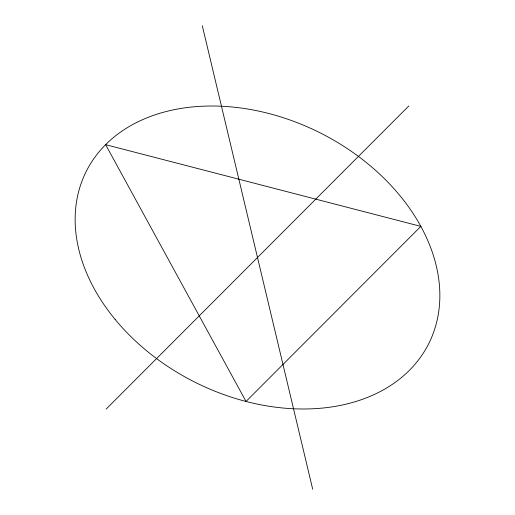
<?xml version="1.0" encoding="UTF-8"?>
<svg xmlns="http://www.w3.org/2000/svg" width="515" height="515" viewBox="0 0 515 515"><rect width="100%" height="100%" fill="white"/><g stroke="black" fill="none" stroke-linecap="round" stroke-linejoin="round"><path stroke-width="0.77" d="M106.109 409.122L408.891 105.884M202.298 25.75L312.702 489.25M420.845 226.388L246.035 401.455L105.62 144.657L420.845 226.388M115.122 319.422A191.683 139.501 26.7 0 0 427.36 346.28A191.683 139.501 26.7 0 0 230.018 106.805A191.683 139.501 26.7 0 0 115.122 319.422"/></g></svg>
